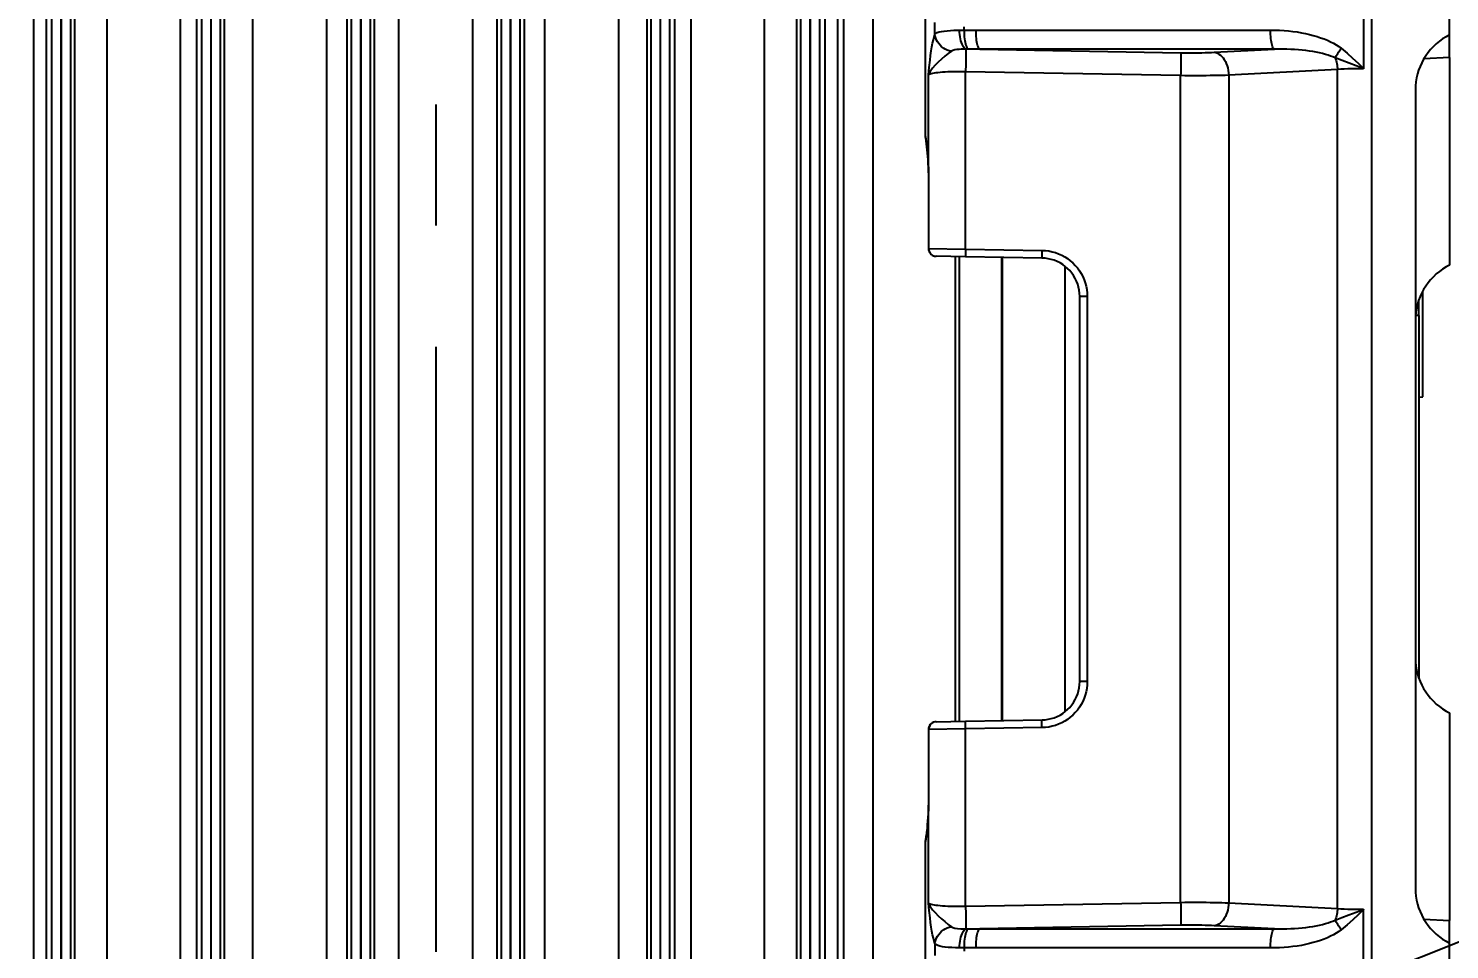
# Model space of a CAD drawing. Header units: millimetres. Extents: x 184 to 2141, y 95 to 1347.
# Drawn here: x 791.1 to 865.6, y 711.7 to 760.1 of the extents above; entities that cross this region are included whole.
import ezdxf
from ezdxf import colors
from ezdxf.entities.mleader import LeaderData, LeaderLine
from ezdxf.math import Vec2, Vec3

# ---------------------------------------------------------------- set-up
doc = ezdxf.new("R2010")
doc.units = ezdxf.units.MM
doc.linetypes.add('CENTER', pattern=[50.8, 31.75, -6.35, 6.35, -6.35])
doc.layers.add('chuda', color=61, linetype='Continuous')
doc.layers.add('oś', color=151, linetype='CENTER')
doc.styles.get("Standard").update_dxf_attribs({"font": 'arial.ttf'})

msp = doc.modelspace()

# ---------------------------------------------------------------- linework, layer by layer
at = {"color": 7, "linetype": 'Continuous'}
for p, q in [((791.428, 688.86), (791.428, 783.823)), ((792.066, 783.823), (792.066, 688.86)), ((793.571, 688.86), (793.571, 783.823)), ((795.244, 783.823), (795.244, 688.86)), ((799.107, 688.86), (799.107, 783.823)), ((799.953, 783.823), (799.953, 688.86)), ((801.424, 688.86), (801.424, 783.823)), ((802.891, 783.823), (802.891, 688.86)), ((806.775, 688.86), (806.775, 783.823)), ((807.827, 783.823), (807.827, 688.86)), ((809.284, 688.86), (809.284, 783.823)), ((810.544, 783.823), (810.544, 688.86)), ((814.434, 688.86), (814.434, 783.823)), ((815.694, 783.823), (815.694, 688.86)), ((817.151, 688.86), (817.151, 783.823)), ((818.203, 783.823), (818.203, 688.86)), ((822.087, 688.86), (822.087, 783.823)), ((823.554, 783.823), (823.554, 688.86)), ((825.025, 688.86), (825.025, 783.823)), ((825.871, 783.823), (825.871, 688.86)), ((829.734, 688.86), (829.734, 783.823)), ((831.407, 783.823), (831.407, 688.86)), ((832.912, 688.86), (832.912, 783.823)), ((833.55, 783.823), (833.55, 688.86)), ((861.563, 776.977), (861.563, 694.82)), ((865.649, 759.727), (865.649, 776.977)), ((792.372, 702.355), (792.372, 773.469)), ((792.855, 773.469), (792.855, 702.355)), ((792.857, 702.355), (792.857, 773.469)), ((793.34, 773.469), (793.34, 702.355)), ((800.225, 702.301), (800.225, 773.523)), ((800.708, 773.523), (800.708, 702.301)), ((800.71, 702.301), (800.71, 773.523)), ((801.193, 773.523), (801.193, 702.301)), ((808.079, 702.274), (808.079, 773.55)), ((808.562, 773.55), (808.562, 702.274)), ((808.563, 702.274), (808.563, 773.55)), ((809.046, 773.55), (809.046, 702.274)), ((815.932, 702.274), (815.932, 773.55)), ((816.415, 773.55), (816.415, 702.274)), ((816.417, 702.274), (816.417, 773.55)), ((816.899, 773.55), (816.899, 702.274)), ((823.785, 702.301), (823.785, 773.523)), ((824.268, 773.523), (824.268, 702.301)), ((824.27, 702.301), (824.27, 773.523)), ((824.753, 773.523), (824.753, 702.301)), ((831.638, 702.355), (831.638, 773.469)), ((832.121, 773.469), (832.121, 702.355)), ((832.123, 702.355), (832.123, 773.469)), ((832.606, 773.469), (832.606, 702.355)), ((833.89, 705.895), (833.89, 765.902)), ((835.413, 765.902), (835.413, 705.895)), ((838.152, 763.778), (838.152, 754.47)), ((838.158, 763.778), (838.158, 754.47)), ((861.134, 762.176), (861.134, 757.948)), ((838.667, 759.755), (838.667, 760.37)), ((840.206, 759.974), (840.206, 760.15)), ((839.948, 759.971), (840.206, 759.974)), ((840.817, 759.978), (856.261, 759.978)), ((865.649, 758.535), (865.649, 759.727)), ((840.408, 758.978), (840.278, 758.977)), ((856.464, 758.975), (841.019, 758.975)), ((841.019, 758.975), (851.551, 758.788)), ((853.314, 758.81), (856.464, 758.975)), ((859.773, 757.905), (854.068, 757.606)), ((859.773, 713.892), (859.773, 757.905)), ((865.649, 758.535), (864.298, 758.467)), ((865.649, 758.535), (865.649, 747.645)), ((838.327, 752.48), (838.327, 757.617)), ((851.549, 757.584), (840.275, 757.784)), ((840.275, 748.487), (840.275, 757.784)), ((851.549, 714.213), (851.549, 757.584)), ((854.068, 757.606), (854.068, 714.19)), ((863.857, 756.84), (863.857, 714.957)), ((838.158, 754.47), (838.152, 754.47)), ((838.327, 752.48), (838.322, 752.471)), ((838.328, 751.974), (838.328, 748.514)), ((838.335, 751.974), (838.328, 751.974)), ((838.335, 751.974), (838.335, 748.514)), ((838.335, 748.514), (838.328, 748.514)), ((838.335, 748.514), (840.275, 748.487)), ((840.275, 748.085), (838.725, 748.112)), ((840.275, 748.487), (844.28, 748.417)), ((839.75, 723.703), (839.75, 748.094)), ((839.93, 748.091), (839.93, 723.706)), ((844.28, 748.015), (840.275, 748.085)), ((842.178, 723.745), (842.178, 748.051)), ((842.214, 723.746), (842.214, 748.051)), ((845.483, 747.589), (845.483, 724.208)), ((846.258, 725.795), (846.258, 746.001)), ((846.654, 746.001), (846.258, 746.001)), ((846.654, 746.001), (846.654, 725.795)), ((864.24, 740.731), (864.24, 746.281)), ((864.038, 745.006), (864.038, 745.823)), ((864.038, 745.006), (863.867, 745.006)), ((864.038, 745.006), (864.038, 725.974)), ((864.038, 740.721), (864.24, 740.731)), ((846.654, 725.795), (846.258, 725.795)), ((838.725, 723.685), (840.275, 723.712)), ((840.275, 723.712), (844.28, 723.782)), ((865.649, 724.151), (865.649, 713.262)), ((838.328, 723.282), (838.328, 719.823)), ((838.328, 723.282), (838.335, 723.282)), ((840.275, 723.309), (838.335, 723.282)), ((838.335, 723.282), (838.335, 719.823)), ((844.28, 723.379), (840.275, 723.309)), ((840.275, 714.012), (840.275, 723.309)), ((838.335, 719.823), (838.328, 719.823)), ((838.322, 719.326), (838.327, 719.317)), ((838.327, 714.179), (838.327, 719.317)), ((838.152, 717.326), (838.152, 708.019)), ((838.152, 717.326), (838.158, 717.326)), ((838.158, 717.326), (838.158, 708.019)), ((840.275, 714.012), (851.549, 714.213)), ((854.068, 714.19), (859.773, 713.892)), ((861.134, 709.621), (861.134, 713.849)), ((864.298, 713.33), (865.649, 713.262)), ((865.649, 712.069), (865.649, 713.262)), ((840.278, 712.82), (840.408, 712.819)), ((851.551, 713.009), (841.019, 712.822)), ((841.019, 712.822), (856.464, 712.822)), ((856.464, 712.822), (853.314, 712.987)), ((838.667, 712.042), (838.667, 711.427)), ((840.206, 711.823), (839.948, 711.826)), ((840.206, 711.823), (840.206, 711.647)), ((856.261, 711.819), (840.817, 711.819)), ((865.649, 694.82), (865.649, 712.069))]:
    msp.add_line(p, q, dxfattribs=at)
at = {"color": 7, "linetype": 'Continuous', "flags": 128}
for points in [[(838.327, 757.617), (838.328, 757.622), (838.368, 758.018), (838.41, 758.404), (838.44, 758.646), (838.473, 758.879), (838.508, 759.098), (838.544, 759.291), (838.582, 759.467), (838.623, 759.622), (838.667, 759.755)], [(838.667, 759.755), (838.717, 759.802), (838.79, 759.841), (838.886, 759.875), (839.004, 759.902), (839.143, 759.923), (839.3, 759.94), (839.474, 759.953), (839.663, 759.963), (839.864, 759.969), (839.948, 759.971)], [(839.529, 758.861), (839.417, 758.888), (839.309, 758.926), (839.206, 758.975), (839.108, 759.034), (839.018, 759.102), (838.936, 759.179), (838.863, 759.263), (838.8, 759.353), (838.749, 759.449), (838.709, 759.549), (838.681, 759.651), (838.667, 759.755)], [(840.278, 758.977), (840.237, 759.002), (840.197, 759.041), (840.158, 759.093), (840.121, 759.157), (840.086, 759.232), (840.055, 759.317), (840.026, 759.412), (840.002, 759.514), (839.982, 759.623), (839.966, 759.736), (839.955, 759.853), (839.948, 759.971)], [(840.206, 759.974), (840.41, 759.976), (840.613, 759.977), (840.817, 759.978)], [(840.408, 758.978), (840.382, 759.002), (840.356, 759.04), (840.332, 759.091), (840.309, 759.154), (840.288, 759.23), (840.268, 759.315), (840.251, 759.41), (840.236, 759.513), (840.224, 759.623), (840.215, 759.737), (840.209, 759.855), (840.206, 759.974)], [(841.019, 758.975), (840.994, 758.991), (840.97, 759.021), (840.946, 759.062), (840.924, 759.116), (840.903, 759.181), (840.884, 759.256), (840.867, 759.341), (840.852, 759.434), (840.84, 759.534), (840.83, 759.64), (840.823, 759.75), (840.819, 759.863), (840.817, 759.978)], [(856.261, 759.978), (856.5, 759.975), (856.737, 759.966), (856.972, 759.952), (857.204, 759.932), (857.432, 759.906), (857.657, 759.875), (857.877, 759.838), (858.092, 759.796), (858.301, 759.749), (858.504, 759.696), (858.7, 759.639), (858.889, 759.576), (859.071, 759.509), (859.244, 759.437), (859.408, 759.361), (859.564, 759.281), (859.709, 759.197), (859.845, 759.109), (859.971, 759.018)], [(856.464, 758.975), (856.439, 758.991), (856.414, 759.021), (856.391, 759.062), (856.368, 759.116), (856.347, 759.181), (856.328, 759.256), (856.311, 759.341), (856.296, 759.434), (856.284, 759.534), (856.274, 759.64), (856.267, 759.75), (856.263, 759.863), (856.261, 759.978)], [(865.649, 759.727), (865.464, 759.628), (865.285, 759.516), (865.114, 759.393), (864.952, 759.26), (864.798, 759.116), (864.654, 758.962), (864.521, 758.799), (864.399, 758.628), (864.288, 758.449), (864.189, 758.263), (864.102, 758.071), (864.028, 757.874), (863.967, 757.673), (863.919, 757.468), (863.885, 757.26), (863.864, 757.051), (863.857, 756.84)], [(839.529, 758.861), (839.361, 758.737), (839.184, 758.597), (839.007, 758.444), (838.835, 758.285), (838.676, 758.125), (838.538, 757.969), (838.413, 757.796), (838.328, 757.62), (838.327, 757.617)], [(840.278, 758.977), (840.045, 758.97), (839.93, 758.962), (839.821, 758.95), (839.707, 758.93), (839.606, 758.901), (839.529, 758.861)], [(840.278, 758.977), (840.28, 758.949), (840.282, 758.908), (840.283, 758.853), (840.283, 758.786), (840.284, 758.706), (840.284, 758.616), (840.284, 758.517), (840.283, 758.408), (840.282, 758.293), (840.281, 758.171), (840.279, 758.045), (840.277, 757.915), (840.275, 757.784)], [(841.019, 758.975), (840.815, 758.976), (840.611, 758.977), (840.408, 758.978)], [(851.551, 758.788), (851.553, 758.77), (851.555, 758.739), (851.556, 758.695), (851.557, 758.638), (851.558, 758.57), (851.558, 758.491), (851.558, 758.401), (851.558, 758.302), (851.557, 758.195), (851.556, 758.081), (851.555, 757.962), (851.553, 757.838), (851.551, 757.712), (851.549, 757.584)], [(851.551, 758.788), (851.743, 758.785), (851.933, 758.783), (852.122, 758.783), (852.308, 758.783), (852.489, 758.785), (852.667, 758.788), (852.839, 758.792), (853.004, 758.797), (853.163, 758.803), (853.314, 758.81)], [(853.314, 758.81), (853.397, 758.793), (853.478, 758.763), (853.557, 758.719), (853.634, 758.663), (853.706, 758.595), (853.774, 758.516), (853.836, 758.426), (853.892, 758.327), (853.941, 758.22), (853.983, 758.106), (854.017, 757.986), (854.042, 757.862), (854.059, 757.735), (854.068, 757.606)], [(859.649, 758.512), (859.535, 758.562), (859.412, 758.61), (859.28, 758.656), (859.138, 758.699), (858.987, 758.739), (858.828, 758.777), (858.662, 758.811), (858.488, 758.843), (858.307, 758.871), (858.12, 758.896), (857.927, 758.918), (857.729, 758.937), (857.526, 758.952), (857.319, 758.963), (857.109, 758.972), (856.896, 758.976), (856.681, 758.977), (856.464, 758.975)], [(859.649, 758.512), (859.678, 758.567), (859.711, 758.625), (859.747, 758.686), (859.787, 758.749), (859.829, 758.815), (859.874, 758.882), (859.922, 758.949), (859.971, 759.018)], [(859.971, 759.018), (860.275, 758.77), (860.567, 758.507), (860.852, 758.233), (861.13, 757.952), (861.134, 757.948)], [(859.649, 758.512), (859.675, 758.442), (859.699, 758.37), (859.719, 758.295), (859.736, 758.219), (859.75, 758.142), (859.761, 758.064), (859.769, 757.984), (859.773, 757.905)], [(861.134, 757.948), (861.128, 757.951), (860.75, 758.096), (860.379, 758.237), (860.01, 758.377), (859.649, 758.512)], [(861.134, 757.948), (860.922, 757.947), (860.715, 757.945), (860.512, 757.94), (860.316, 757.934), (860.127, 757.926), (859.945, 757.916), (859.773, 757.905)], [(840.275, 757.784), (840.112, 757.788), (839.95, 757.79), (839.791, 757.79), (839.635, 757.788), (839.484, 757.785), (839.338, 757.779), (839.198, 757.772), (839.066, 757.763), (838.941, 757.752), (838.826, 757.74), (838.721, 757.726), (838.626, 757.711), (838.542, 757.694), (838.47, 757.677), (838.41, 757.658), (838.362, 757.638), (838.327, 757.617)], [(854.068, 757.606), (853.889, 757.6), (853.702, 757.595), (853.508, 757.59), (853.307, 757.587), (853.101, 757.583), (852.889, 757.581), (852.673, 757.58), (852.453, 757.579), (852.23, 757.579), (852.005, 757.58), (851.777, 757.582), (851.549, 757.584)], [(838.152, 754.47), (838.152, 754.454), (838.157, 754.398), (838.16, 754.382)], [(838.16, 754.442), (838.157, 754.396), (838.159, 754.382)], [(838.158, 754.47), (838.158, 754.457), (838.159, 754.445), (838.16, 754.442)], [(838.159, 754.383), (838.171, 754.309), (838.193, 754.164), (838.213, 754.013), (838.232, 753.854), (838.249, 753.689), (838.265, 753.517), (838.279, 753.341), (838.292, 753.16), (838.302, 752.975), (838.311, 752.786), (838.318, 752.595), (838.322, 752.471)], [(838.16, 754.442), (838.186, 754.277), (838.21, 754.103), (838.232, 753.921), (838.252, 753.731), (838.27, 753.535), (838.286, 753.333), (838.3, 753.126), (838.311, 752.914), (838.32, 752.698), (838.327, 752.48)], [(838.321, 752.471), (838.324, 752.359), (838.327, 752.162), (838.328, 751.974)], [(838.327, 752.48), (838.333, 752.229), (838.335, 751.974)], [(838.329, 748.515), (838.329, 748.497), (838.337, 748.431), (838.357, 748.366), (838.386, 748.307), (838.426, 748.252), (838.473, 748.205), (838.527, 748.167), (838.589, 748.138), (838.652, 748.12), (838.72, 748.112), (838.725, 748.112)], [(838.335, 748.514), (838.358, 748.381), (838.422, 748.263), (838.521, 748.173), (838.644, 748.121), (838.725, 748.112)], [(840.275, 748.487), (840.274, 748.409), (840.273, 748.333), (840.272, 748.264), (840.272, 748.203), (840.272, 748.153), (840.273, 748.115), (840.274, 748.092), (840.275, 748.085)], [(844.28, 748.417), (844.278, 748.339), (844.277, 748.263), (844.277, 748.194), (844.277, 748.133), (844.277, 748.083), (844.277, 748.045), (844.278, 748.023), (844.28, 748.015)], [(844.28, 748.417), (844.458, 748.408), (844.635, 748.385), (844.81, 748.349), (844.982, 748.3), (845.15, 748.239), (845.313, 748.165), (845.47, 748.08), (845.62, 747.983), (845.763, 747.875), (845.897, 747.758), (846.022, 747.63), (846.138, 747.494), (846.243, 747.349), (846.337, 747.197), (846.42, 747.039), (846.49, 746.875), (846.549, 746.706), (846.595, 746.533), (846.627, 746.358), (846.647, 746.18), (846.654, 746.001)], [(846.258, 746.001), (846.251, 746.166), (846.231, 746.329), (846.198, 746.49), (846.151, 746.648), (846.092, 746.802), (846.021, 746.95), (845.937, 747.092), (845.843, 747.227), (845.737, 747.353), (845.622, 747.47), (845.497, 747.578), (845.364, 747.675), (845.224, 747.761), (845.077, 747.835), (844.924, 747.897), (844.767, 747.946), (844.607, 747.982), (844.444, 748.005), (844.28, 748.015)], [(865.649, 747.645), (865.464, 747.546), (865.285, 747.434), (865.114, 747.312), (864.952, 747.178), (864.798, 747.034), (864.654, 746.88), (864.521, 746.717), (864.399, 746.546), (864.288, 746.367), (864.189, 746.181), (864.102, 745.99), (864.028, 745.792), (863.967, 745.591), (863.919, 745.386), (863.885, 745.178), (863.864, 744.969), (863.857, 744.758)], [(863.857, 727.038), (863.864, 726.828), (863.885, 726.618), (863.919, 726.411), (863.967, 726.206), (864.028, 726.004), (864.102, 725.807), (864.189, 725.615), (864.288, 725.43), (864.399, 725.251), (864.521, 725.08), (864.654, 724.917), (864.798, 724.763), (864.952, 724.619), (865.114, 724.485), (865.285, 724.362), (865.464, 724.251), (865.649, 724.151)], [(844.28, 723.782), (844.444, 723.792), (844.607, 723.815), (844.767, 723.851), (844.924, 723.9), (845.077, 723.962), (845.224, 724.036), (845.364, 724.122), (845.497, 724.219), (845.622, 724.326), (845.737, 724.444), (845.843, 724.57), (845.937, 724.705), (846.021, 724.847), (846.092, 724.995), (846.151, 725.148), (846.198, 725.306), (846.231, 725.468), (846.251, 725.631), (846.258, 725.795)], [(846.654, 725.795), (846.647, 725.617), (846.627, 725.439), (846.595, 725.264), (846.549, 725.091), (846.49, 724.922), (846.42, 724.758), (846.337, 724.599), (846.243, 724.447), (846.138, 724.303), (846.022, 724.167), (845.897, 724.039), (845.763, 723.921), (845.62, 723.814), (845.47, 723.717), (845.313, 723.631), (845.15, 723.558), (844.982, 723.497), (844.81, 723.448), (844.635, 723.412), (844.458, 723.389), (844.28, 723.379)], [(838.724, 723.685), (838.719, 723.685), (838.653, 723.677), (838.587, 723.658), (838.527, 723.629), (838.471, 723.59), (838.423, 723.542), (838.384, 723.487), (838.355, 723.425), (838.336, 723.361), (838.328, 723.293), (838.329, 723.282)], [(838.725, 723.685), (838.594, 723.66), (838.479, 723.592), (838.392, 723.49), (838.343, 723.364), (838.335, 723.282)], [(840.275, 723.309), (840.274, 723.388), (840.273, 723.463), (840.272, 723.533), (840.272, 723.594), (840.272, 723.644), (840.273, 723.681), (840.274, 723.704), (840.275, 723.712)], [(844.28, 723.379), (844.278, 723.458), (844.277, 723.533), (844.277, 723.603), (844.277, 723.664), (844.277, 723.714), (844.277, 723.751), (844.278, 723.774), (844.28, 723.782)], [(838.327, 719.823), (838.328, 719.708), (838.326, 719.514), (838.321, 719.326)], [(838.335, 719.823), (838.333, 719.57), (838.327, 719.317)], [(838.322, 719.326), (838.319, 719.224), (838.312, 719.032), (838.303, 718.844), (838.293, 718.658), (838.281, 718.476), (838.267, 718.299), (838.251, 718.126), (838.234, 717.96), (838.215, 717.8), (838.195, 717.647), (838.173, 717.501), (838.159, 717.414)], [(838.327, 719.317), (838.32, 719.098), (838.311, 718.883), (838.3, 718.671), (838.286, 718.464), (838.27, 718.262), (838.252, 718.065), (838.232, 717.876), (838.21, 717.694), (838.186, 717.52), (838.16, 717.354)], [(838.16, 717.414), (838.156, 717.393), (838.152, 717.339), (838.153, 717.326)], [(838.159, 717.414), (838.157, 717.401), (838.16, 717.354)], [(838.16, 717.354), (838.158, 717.343), (838.158, 717.33), (838.158, 717.326)], [(863.857, 714.957), (863.864, 714.746), (863.885, 714.537), (863.919, 714.329), (863.967, 714.124), (864.028, 713.922), (864.102, 713.725), (864.189, 713.534), (864.288, 713.348), (864.399, 713.169), (864.521, 712.998), (864.654, 712.835), (864.798, 712.681), (864.952, 712.537), (865.114, 712.403), (865.285, 712.28), (865.464, 712.169), (865.649, 712.069)], [(838.327, 714.179), (838.328, 714.177), (838.413, 714.001), (838.538, 713.828), (838.676, 713.672), (838.835, 713.512), (839.007, 713.353), (839.184, 713.2), (839.361, 713.059), (839.529, 712.935)], [(838.327, 714.179), (838.362, 714.159), (838.41, 714.139), (838.47, 714.12), (838.542, 714.102), (838.626, 714.086), (838.721, 714.07), (838.826, 714.057), (838.941, 714.044), (839.066, 714.034), (839.198, 714.025), (839.338, 714.018), (839.484, 714.012), (839.635, 714.008), (839.791, 714.007), (839.95, 714.007), (840.112, 714.009), (840.275, 714.012)], [(838.667, 712.042), (838.623, 712.174), (838.582, 712.33), (838.544, 712.506), (838.508, 712.699), (838.473, 712.918), (838.44, 713.15), (838.41, 713.393), (838.368, 713.779), (838.328, 714.174), (838.327, 714.179)], [(840.275, 714.012), (840.277, 713.881), (840.279, 713.752), (840.281, 713.626), (840.282, 713.504), (840.283, 713.388), (840.284, 713.28), (840.284, 713.18), (840.284, 713.09), (840.283, 713.011), (840.283, 712.944), (840.282, 712.889), (840.28, 712.848), (840.278, 712.82)], [(851.549, 714.213), (851.777, 714.215), (852.005, 714.217), (852.23, 714.218), (852.453, 714.218), (852.673, 714.217), (852.889, 714.216), (853.101, 714.213), (853.307, 714.21), (853.508, 714.206), (853.702, 714.202), (853.889, 714.196), (854.068, 714.19)], [(851.549, 714.213), (851.551, 714.085), (851.553, 713.958), (851.555, 713.835), (851.556, 713.715), (851.557, 713.601), (851.558, 713.495), (851.558, 713.396), (851.558, 713.306), (851.558, 713.227), (851.557, 713.158), (851.556, 713.102), (851.555, 713.058), (851.553, 713.027), (851.551, 713.009)], [(854.068, 714.19), (854.059, 714.062), (854.042, 713.935), (854.017, 713.811), (853.983, 713.691), (853.941, 713.577), (853.892, 713.469), (853.836, 713.37), (853.774, 713.281), (853.706, 713.201), (853.634, 713.133), (853.557, 713.077), (853.478, 713.034), (853.397, 713.004), (853.314, 712.987)], [(859.773, 713.892), (859.769, 713.812), (859.761, 713.733), (859.75, 713.655), (859.736, 713.577), (859.719, 713.501), (859.699, 713.427), (859.675, 713.355), (859.649, 713.285)], [(859.649, 713.285), (860.004, 713.418), (860.367, 713.555), (860.744, 713.699), (861.128, 713.846), (861.134, 713.849)], [(859.773, 713.892), (859.945, 713.88), (860.127, 713.871), (860.316, 713.863), (860.512, 713.857), (860.715, 713.852), (860.922, 713.849), (861.134, 713.849)], [(861.134, 713.849), (861.13, 713.844), (860.853, 713.565), (860.57, 713.292), (860.276, 713.028), (859.971, 712.779)], [(856.464, 712.822), (856.681, 712.819), (856.896, 712.821), (857.109, 712.825), (857.319, 712.833), (857.526, 712.845), (857.729, 712.86), (857.927, 712.879), (858.12, 712.9), (858.307, 712.925), (858.488, 712.954), (858.662, 712.985), (858.828, 713.02), (858.987, 713.057), (859.138, 713.098), (859.28, 713.141), (859.412, 713.186), (859.535, 713.234), (859.649, 713.285)], [(859.971, 712.779), (859.922, 712.847), (859.874, 712.915), (859.829, 712.982), (859.787, 713.047), (859.747, 713.111), (859.711, 713.172), (859.678, 713.23), (859.649, 713.285)], [(838.667, 712.042), (838.681, 712.146), (838.709, 712.248), (838.749, 712.348), (838.8, 712.443), (838.863, 712.534), (838.936, 712.618), (839.018, 712.694), (839.108, 712.763), (839.206, 712.822), (839.309, 712.87), (839.417, 712.908), (839.529, 712.935)], [(839.529, 712.935), (839.607, 712.895), (839.709, 712.866), (839.853, 712.843), (840.017, 712.828), (840.145, 712.823), (840.278, 712.82)], [(839.948, 711.826), (839.955, 711.944), (839.966, 712.061), (839.982, 712.174), (840.002, 712.283), (840.026, 712.385), (840.055, 712.48), (840.086, 712.565), (840.121, 712.64), (840.158, 712.704), (840.197, 712.756), (840.237, 712.794), (840.278, 712.82)], [(840.206, 711.823), (840.209, 711.942), (840.215, 712.06), (840.224, 712.174), (840.236, 712.284), (840.251, 712.387), (840.268, 712.482), (840.288, 712.567), (840.309, 712.642), (840.332, 712.706), (840.356, 712.757), (840.382, 712.795), (840.408, 712.819)], [(840.408, 712.819), (840.611, 712.82), (840.815, 712.82), (841.019, 712.822)], [(840.817, 711.819), (840.819, 711.934), (840.823, 712.047), (840.83, 712.157), (840.84, 712.263), (840.852, 712.363), (840.867, 712.456), (840.884, 712.54), (840.903, 712.616), (840.924, 712.681), (840.946, 712.734), (840.97, 712.776), (840.994, 712.805), (841.019, 712.822)], [(853.314, 712.987), (853.163, 712.994), (853.004, 713), (852.839, 713.005), (852.667, 713.009), (852.489, 713.012), (852.308, 713.014), (852.122, 713.014), (851.933, 713.014), (851.743, 713.012), (851.551, 713.009)], [(856.261, 711.819), (856.263, 711.934), (856.267, 712.047), (856.274, 712.157), (856.284, 712.263), (856.296, 712.363), (856.311, 712.456), (856.328, 712.54), (856.347, 712.616), (856.368, 712.681), (856.391, 712.734), (856.414, 712.776), (856.439, 712.805), (856.464, 712.822)], [(859.971, 712.779), (859.845, 712.688), (859.709, 712.6), (859.564, 712.516), (859.408, 712.435), (859.244, 712.359), (859.071, 712.288), (858.889, 712.22), (858.7, 712.158), (858.504, 712.1), (858.301, 712.048), (858.092, 712.001), (857.877, 711.958), (857.657, 711.922), (857.432, 711.89), (857.204, 711.865), (856.972, 711.845), (856.737, 711.83), (856.5, 711.822), (856.261, 711.819)], [(839.948, 711.826), (839.742, 711.831), (839.547, 711.839), (839.367, 711.851), (839.202, 711.866), (839.056, 711.886), (838.929, 711.911), (838.825, 711.942), (838.742, 711.979), (838.683, 712.023), (838.667, 712.042)], [(840.817, 711.819), (840.613, 711.819), (840.41, 711.821), (840.206, 711.823)]]:
    msp.add_lwpolyline(points, dxfattribs=at)
at = {"layer": 'oś'}
msp.add_line((812.489, 844.965), (812.489, 476.626), dxfattribs=at)

# ---------------------------------------------------------------- leaders
at = {"layer": 'chuda'}
ml = msp.add_multileader_mtext('Standard', dxfattribs=at)
ml.set_content('55', color=256)
ml.set_leader_properties()
ml.build(insert=Vec2(0, 0))
ctx = ml.context
ctx.base_point, ctx.char_height, ctx.plane_origin = Vec3(519.321, 582.554), 7, Vec3(1076.232, 795.975)
ctx.text_align_type = 2
notes = []
notes.append((ctx, [(0, (1, 1, 0), (541.401, 582.554), (-1, 0), 8, [(0, [(1076.232, 795.975)], 0, [])])]))
ctx.mtext.insert, ctx.mtext.alignment, ctx.mtext.flow_direction = Vec3(531.401, 586.114), 3, 5
ml = msp.add_multileader_mtext('Standard', dxfattribs=at)
ml.set_content('54', color=256)
ml.set_leader_properties()
ml.build(insert=Vec2(0, 0))
ctx = ml.context
ctx.base_point, ctx.char_height, ctx.plane_origin = Vec3(627.694, 608.915), 7, Vec3(1101.298, 785.145)
ctx.text_align_type = 2
notes.append((ctx, [(0, (1, 1, 0), (649.693, 608.915), (-1, 0), 8, [(0, [(1101.298, 785.145)], 0, [])])]))
ctx.mtext.insert, ctx.mtext.alignment, ctx.mtext.flow_direction = Vec3(639.693, 612.475), 3, 5
for ctx, leaders in notes:
    for number, flags, end, landing, length, lines in leaders:
        leader = LeaderData()
        leader.index, (leader.has_last_leader_line, leader.has_dogleg_vector, leader.attachment_direction) = number, flags
        leader.last_leader_point, leader.dogleg_vector, leader.dogleg_length = Vec3(end), Vec3(landing), length
        for number, points, colour, breaks in lines:
            line = LeaderLine()
            line.index, line.vertices, line.color, line.breaks = number, Vec3.list(points), colors.encode_raw_color(colour), breaks
            leader.lines.append(line)
        ctx.leaders.append(leader)

doc.saveas('drawing.dxf')
